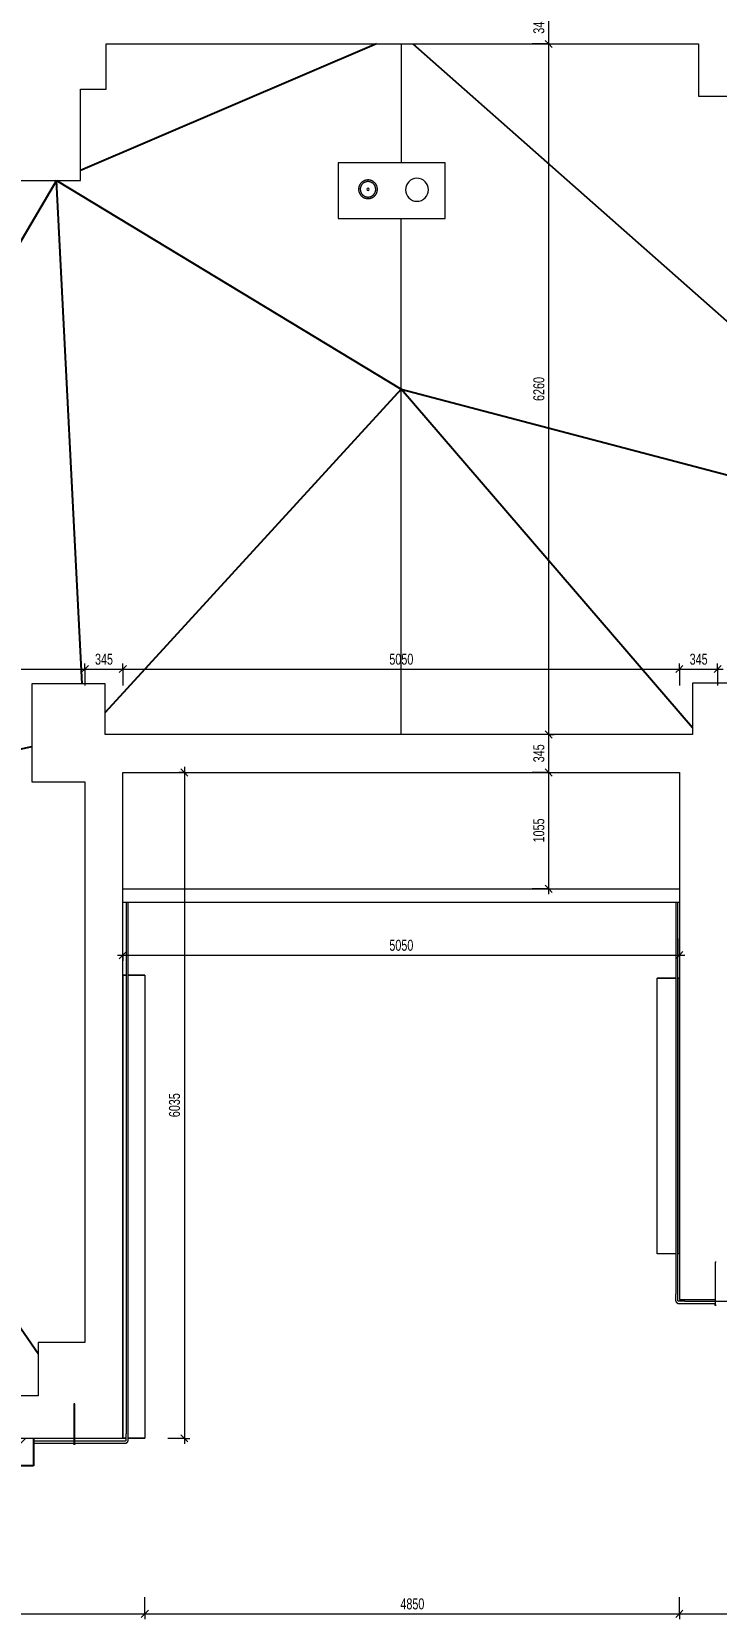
# Model space of a CAD drawing. Header units: millimetres. Extents: x 46521 to 256645, y -45352 to 20466.
# Drawn here: x 71563 to 77774, y -31867 to -17473 of the extents above; entities that cross this region are included whole.
import ezdxf

# ---------------------------------------------------------------- set-up
doc = ezdxf.new("R2010")
doc.units = ezdxf.units.MM
for name, color, linetype, lineweight in [('A-ANNO-DIMS', 211, 'Continuous', 9), ('A-ANNO-DIMS-50', 211, 'Continuous', 9), ('A-FLOR', 192, 'Continuous', 13), ('A-GLAZ', 151, 'Continuous', 13), ('A-ROOF', 132, 'Continuous', 13), ('E-POWR-CNDT', 130, 'Continuous', 13), ('E-POWR-CNTR', 130, 'Continuous', 13), ('E-POWR-DROP', 130, 'Continuous', 13), ('M-EQPM', 50, 'Continuous', 13), ('M-HVAC-CDFF', 50, 'Continuous', 13), ('Q-SPCQ', 91, 'Continuous', 13)]:
    doc.layers.add(name, color=color, linetype=linetype, lineweight=lineweight)
doc.styles.add('Arial_2', font='arial.ttf', dxfattribs={"width": 0.7, "height": 100})
doc.dimstyles.new('Vnitřní_-_průhledné', dxfattribs={"dimscale": 304.8, "dimtxt": 102.02594, "dimasz": 0.213255, "dimexe": 0.164042, "dimexo": 0.0625, "dimgap": 0.032808, "dimtad": 1, "dimdec": 0, "dimrnd": 5, "dimzin": 0, "dimdsep": 46, "dimtxsty": 'Arial_2', "dimblk1": 'OBLIQUE', "dimblk2": 'OBLIQUE', "dimsah": 1, "dimcen": 0.09, "dimdle": 0.164042, "dimazin": 0, "dimtfac": 1, "dimtdec": 4, "dimtix": 1, "dimtmove": 0, "dimatfit": 3, "dimfxl": 0.492126, "dimfxlon": 1, "dimtvp": 1, "dimtolj": 1, "dimtzin": 0, "dimarcsym": 2})

# ---------------------------------------------------------------- blocks, each defined once
blk = doc.blocks.new('OKNO_1k_nadsvetlik - OKNO_1k_nadsvetlik_1200 x 1850-1969517-STŘECHA DEMOLICE B')
at = {"layer": 'A-GLAZ'}
for p, q in [((-600, -76), (-600, -75)), ((600, -76), (-600, -76)), ((600, -75), (600, -76))]:
    blk.add_line(p, q, dxfattribs=at)
blk = doc.blocks.new('parapet_ext - parapet_ext-V25-STŘECHA DEMOLICE B')
at = {"layer": 'Q-SPCQ'}
h = blk.add_hatch(dxfattribs=at)
h.set_pattern_fill('FP_25', color=41, style=0, pattern_type=2)
h.set_pattern_definition([(45, (-71029.84, 30176.56), (-176.7767, 176.7767), [])])
h.paths.add_polyline_path([(-515, -300), (550, -300), (550, -51), (-550, -51), (-550, -300)])
at = {"layer": 'Q-SPCQ', "color": 31, "lineweight": 25}
for p, q in [((-550, -300), (-550, -51)), ((550, -51), (550, -300)), ((550, -300), (-550, -300))]:
    blk.add_line(p, q, dxfattribs=at)
blk = doc.blocks.new('DSP_něco - DSP_něco-1578081-STŘECHA DEMOLICE B')
at = {"layer": 'M-EQPM', "color": 41}
for p, q in [((-1250, -2), (-1250, 0)), ((-1250, -2), (-1250, 0)), ((-1248, 0), (-1248, -2)), ((1248, -2), (1248, 0)), ((1250, 0), (1250, -2)), ((1250, 0), (1250, -2)), ((-1250, -15), (-1250, -2)), ((-1250, -2), (1250, -2)), ((-1250, -15), (-1250, -2)), ((-1250, -2), (-1248, -2)), ((-1250, -200), (-1250, -33)), ((-1250, -200), (-1250, -33)), ((-1248, -2), (-1248, -15)), ((-1248, -33), (-1248, -200)), ((1248, -15), (1248, -2)), ((1248, -2), (1250, -2)), ((1248, -200), (1248, -33)), ((1250, -2), (1250, -15)), ((1250, -2), (1250, -15)), ((1250, -33), (1250, -200)), ((1250, -33), (1250, -200)), ((1250, -200), (-1250, -200)), ((-1250, -200), (-1248, -200)), ((1250, -200), (1248, -200))]:
    blk.add_line(p, q, dxfattribs=at)
blk = doc.blocks.new('DSP_něco - DSP_něco-1578082-STŘECHA DEMOLICE B')
at = {"layer": 'M-EQPM', "color": 41}
for p, q in [((-2100, 47), (-2100, 200)), ((-2100, 200), (2100, 200)), ((-2100, 47), (-2100, 200)), ((-2098, 200), (-2100, 200)), ((-2098, 200), (-2098, 47)), ((2098, 48), (2098, 200)), ((2098, 200), (2100, 200)), ((2100, 200), (2100, 48)), ((2100, 200), (2100, 48)), ((-2100, 2), (-2100, 29)), ((-2100, 2), (-2100, 29)), ((-2100, 0), (-2100, 2)), ((2100, 2), (-2100, 2)), ((-2100, 0), (-2100, 2)), ((-2098, 2), (-2100, 2)), ((-2098, 29), (-2098, 2)), ((-2098, 2), (-2098, 0)), ((2098, 2), (2098, 28)), ((2098, 0), (2098, 2)), ((2100, 2), (2098, 2)), ((2100, 28), (2100, 2)), ((2100, 28), (2100, 2)), ((2100, 2), (2100, 0)), ((2100, 2), (2100, 0))]:
    blk.add_line(p, q, dxfattribs=at)
blk = doc.blocks.new('Komín1 - Komín1-1879209-STŘECHA DEMOLICE B')
at = {"layer": 'M-HVAC-CDFF'}
for start, end in [(0, 180), (180, 0)]:
    blk.add_arc((0, 0), 104, start, end, dxfattribs=at)
blk = doc.blocks.new('Komín2 - Komín2-1880273-STŘECHA DEMOLICE B')
at = {"layer": 'M-HVAC-CDFF', "flags": 128}
for points in [[(85, 0), (85, 3), (85, 7), (84, 10), (84, 14), (83, 17), (83, 20), (82, 23), (81, 27), (80, 30), (78, 33), (77, 36), (75, 39), (74, 42), (72, 45), (70, 48), (68, 51), (66, 53), (64, 56), (62, 59), (59, 61), (57, 63), (54, 66), (51, 68), (49, 70), (46, 72), (43, 73), (40, 75), (37, 77), (34, 78), (31, 79), (28, 80), (24, 81), (21, 82), (18, 83), (14, 84), (11, 84), (8, 85), (4, 85), (1, 85), (-2, 85), (-6, 85), (-9, 84), (-13, 84), (-16, 83), (-19, 83), (-23, 82), (-26, 81), (-29, 80), (-32, 79), (-35, 77), (-38, 76), (-41, 74), (-44, 72), (-47, 71), (-50, 69), (-53, 67), (-55, 65), (-58, 62), (-60, 60), (-63, 57), (-65, 55), (-67, 52), (-69, 49), (-71, 47), (-73, 44), (-75, 41), (-76, 38), (-78, 35), (-79, 32), (-80, 28), (-81, 25), (-82, 22), (-83, 19), (-84, 15), (-84, 12), (-85, 9), (-85, 5), (-85, 2), (-85, 0)], [(70, 0), (70, 3), (70, 6), (69, 8), (69, 11), (69, 14), (68, 17), (67, 19), (66, 22), (66, 25), (64, 27), (63, 30), (62, 32), (61, 35), (59, 37), (58, 40), (56, 42), (54, 44), (53, 46), (51, 48), (49, 50), (47, 52), (45, 54), (42, 56), (40, 57), (38, 59), (35, 60), (33, 62), (30, 63), (28, 64), (25, 65), (23, 66), (20, 67), (17, 68), (15, 68), (12, 69), (9, 69), (6, 70), (4, 70), (1, 70), (-2, 70), (-5, 70), (-8, 70), (-10, 69), (-13, 69), (-16, 68), (-19, 67), (-21, 67), (-24, 66), (-27, 65), (-29, 64), (-32, 62), (-34, 61), (-37, 60), (-39, 58), (-41, 57), (-43, 55), (-46, 53), (-48, 51), (-50, 49), (-52, 47), (-53, 45), (-55, 43), (-57, 41), (-58, 38), (-60, 36), (-61, 34), (-63, 31), (-64, 29), (-65, 26), (-66, 23), (-67, 21), (-68, 18), (-68, 15), (-69, 13), (-69, 10), (-70, 7), (-70, 4), (-70, 2), (-70, 0)], [(-85, 0), (-85, -3), (-85, -7), (-84, -10), (-84, -14), (-83, -17), (-83, -20), (-82, -23), (-81, -27), (-80, -30), (-78, -33), (-77, -36), (-75, -39), (-74, -42), (-72, -45), (-70, -48), (-68, -51), (-66, -53), (-64, -56), (-62, -59), (-59, -61), (-57, -63), (-54, -66), (-51, -68), (-49, -70), (-46, -72), (-43, -73), (-40, -75), (-37, -77), (-34, -78), (-31, -79), (-28, -80), (-24, -81), (-21, -82), (-18, -83), (-14, -84), (-11, -84), (-8, -85), (-4, -85), (-1, -85), (2, -85), (6, -85), (9, -84), (13, -84), (16, -83), (19, -83), (23, -82), (26, -81), (29, -80), (32, -79), (35, -77), (38, -76), (41, -74), (44, -72), (47, -71), (50, -69), (53, -67), (55, -65), (58, -62), (60, -60), (63, -57), (65, -55), (67, -52), (69, -49), (71, -47), (73, -44), (75, -41), (76, -38), (78, -35), (79, -32), (80, -28), (81, -25), (82, -22), (83, -19), (84, -15), (84, -12), (85, -9), (85, -5), (85, -2), (85, 0)], [(-70, 0), (-70, -3), (-70, -6), (-69, -8), (-69, -11), (-69, -14), (-68, -17), (-67, -19), (-66, -22), (-66, -25), (-64, -27), (-63, -30), (-62, -32), (-61, -35), (-59, -37), (-58, -40), (-56, -42), (-54, -44), (-53, -46), (-51, -48), (-49, -50), (-47, -52), (-45, -54), (-42, -56), (-40, -57), (-38, -59), (-35, -60), (-33, -62), (-30, -63), (-28, -64), (-25, -65), (-23, -66), (-20, -67), (-17, -68), (-15, -68), (-12, -69), (-9, -69), (-6, -70), (-4, -70), (-1, -70), (2, -70), (5, -70), (8, -70), (10, -69), (13, -69), (16, -68), (19, -67), (21, -67), (24, -66), (27, -65), (29, -64), (32, -62), (34, -61), (37, -60), (39, -58), (41, -57), (43, -55), (46, -53), (48, -51), (50, -49), (52, -47), (53, -45), (55, -43), (57, -41), (58, -38), (60, -36), (61, -34), (63, -31), (64, -29), (65, -26), (66, -23), (67, -21), (68, -18), (68, -15), (69, -13), (69, -10), (70, -7), (70, -4), (70, -2), (70, 0)]]:
    blk.add_lwpolyline(points, dxfattribs=at)
at = {"layer": 'M-HVAC-CDFF'}
for radius, start, end in [(85, 175.5125, 180), (85, 158.0691, 161.299), (85, 137.6109, 140), (10.4, 0, 180), (10.4, 180, 0), (70, 41.3519, 50.5803), (85, 40, 42.3891), (85, 355.5125, 0), (85, 220, 222.3891), (70, 221.3519, 230.5803), (85, 317.6109, 320), (85, 338.0691, 341.299)]:
    blk.add_arc((0, 0), radius, start, end, dxfattribs=at)
blk = doc.blocks.new('DIMBLOCK2-STŘECHA DEMOLICE B')
at = {"layer": 'A-ANNO-DIMS-50'}
for p, q in [((53836, -23252), (53836, -23102)), ((53836, -23252), (72045, -23252)), ((53836, -23252), (53836, -23302)), ((72045, -23252), (72045, -23202)), ((72045, -23252), (72045, -23402))]:
    blk.add_line(p, q, dxfattribs=at)
at = {"layer": 'A-ANNO-DIMS-50', "lineweight": 18}
for p, q in [((53836, -23252), (53804, -23284)), ((53836, -23252), (53869, -23219)), ((72045, -23252), (72012, -23284)), ((72045, -23252), (72077, -23219))]:
    blk.add_line(p, q, dxfattribs=at)
at = {"layer": 'A-ANNO-DIMS-50', "color": 0, "insert": (62807, -23112), "char_height": 100, "width": 320.2, "attachment_point": 1, "line_spacing_factor": 0.941778, "style": 'Arial_2'}
blk.add_mtext('18210', dxfattribs=at)
blk = doc.blocks.new('_Oblique')
at = {"color": 0, "linetype": 'ByBlock', "lineweight": -2}
blk.add_line((-0.5, -0.5), (0.5, 0.5), dxfattribs=at)
blk = doc.blocks.new('DIMBLOCK3-STŘECHA DEMOLICE B')
at = {"layer": 'A-ANNO-DIMS-50', "lineweight": 18}
for p, q in [((72045, -23252), (72012, -23284)), ((72045, -23252), (72077, -23219)), ((72390, -23252), (72357, -23284)), ((72390, -23252), (72422, -23219))]:
    blk.add_line(p, q, dxfattribs=at)
at = {"layer": 'A-ANNO-DIMS-50'}
for p, q in [((72045, -23252), (72045, -23202)), ((72045, -23252), (72390, -23252)), ((72045, -23252), (72045, -23402)), ((72390, -23252), (72390, -23202)), ((72390, -23252), (72390, -23402))]:
    blk.add_line(p, q, dxfattribs=at)
at = {"layer": 'A-ANNO-DIMS-50', "color": 0, "insert": (72137, -23112), "char_height": 100, "width": 192.12, "attachment_point": 1, "line_spacing_factor": 0.941778, "style": 'Arial_2'}
blk.add_mtext('345', dxfattribs=at)
blk = doc.blocks.new('DIMBLOCK4-STŘECHA DEMOLICE B')
at = {"layer": 'A-ANNO-DIMS-50', "lineweight": 18}
for p, q in [((72390, -23252), (72357, -23284)), ((72390, -23252), (72422, -23219)), ((77440, -23252), (77407, -23284)), ((77440, -23252), (77472, -23219))]:
    blk.add_line(p, q, dxfattribs=at)
at = {"layer": 'A-ANNO-DIMS-50'}
for p, q in [((72390, -23252), (72390, -23202)), ((72390, -23252), (77440, -23252)), ((72390, -23252), (72390, -23402)), ((77440, -23252), (77440, -23202)), ((77440, -23252), (77440, -23402))]:
    blk.add_line(p, q, dxfattribs=at)
at = {"layer": 'A-ANNO-DIMS-50', "color": 0, "insert": (74808, -23112), "char_height": 100, "width": 256.16, "attachment_point": 1, "line_spacing_factor": 0.941778, "style": 'Arial_2'}
blk.add_mtext('5050', dxfattribs=at)
blk = doc.blocks.new('DIMBLOCK5-STŘECHA DEMOLICE B')
at = {"layer": 'A-ANNO-DIMS-50', "lineweight": 18}
for p, q in [((77440, -23252), (77407, -23284)), ((77440, -23252), (77472, -23219)), ((77787, -23252), (77755, -23284)), ((77787, -23252), (77820, -23219))]:
    blk.add_line(p, q, dxfattribs=at)
at = {"layer": 'A-ANNO-DIMS-50'}
for p, q in [((77440, -23252), (77440, -23202)), ((77440, -23252), (77837, -23252)), ((77440, -23252), (77440, -23402)), ((77787, -23252), (77787, -23202)), ((77787, -23252), (77787, -23402))]:
    blk.add_line(p, q, dxfattribs=at)
at = {"layer": 'A-ANNO-DIMS-50', "color": 0, "insert": (77533, -23112), "char_height": 100, "width": 192.12, "attachment_point": 1, "line_spacing_factor": 0.941778, "style": 'Arial_2'}
blk.add_mtext('345', dxfattribs=at)
blk = doc.blocks.new('DIMBLOCK12-STŘECHA DEMOLICE B')
at = {"layer": 'A-ANNO-DIMS-50', "lineweight": 18}
for p, q in [((76254, -24189), (76221, -24157)), ((76254, -24189), (76286, -24222)), ((76254, -25244), (76221, -25212)), ((76254, -25244), (76286, -25277))]:
    blk.add_line(p, q, dxfattribs=at)
at = {"layer": 'A-ANNO-DIMS-50'}
for p, q in [((76254, -24189), (76104, -24189)), ((76254, -25294), (76254, -24189)), ((76254, -24189), (76304, -24189)), ((76254, -25244), (76104, -25244)), ((76254, -25244), (76304, -25244))]:
    blk.add_line(p, q, dxfattribs=at)
at = {"layer": 'A-ANNO-DIMS-50', "color": 0, "insert": (76114, -24824), "char_height": 100, "width": 256.16, "attachment_point": 1, "rotation": 90, "line_spacing_factor": 0.941778, "style": 'Arial_2'}
blk.add_mtext('1055', dxfattribs=at)
blk = doc.blocks.new('DIMBLOCK13-STŘECHA DEMOLICE B')
at = {"layer": 'A-ANNO-DIMS-50'}
for p, q in [((76254, -23844), (76104, -23844)), ((76254, -24189), (76254, -23844)), ((76254, -23844), (76304, -23844)), ((76254, -24189), (76104, -24189)), ((76254, -24189), (76304, -24189))]:
    blk.add_line(p, q, dxfattribs=at)
at = {"layer": 'A-ANNO-DIMS-50', "lineweight": 18}
for p, q in [((76254, -23844), (76221, -23812)), ((76254, -23844), (76286, -23877)), ((76254, -24189), (76221, -24157)), ((76254, -24189), (76286, -24222))]:
    blk.add_line(p, q, dxfattribs=at)
at = {"layer": 'A-ANNO-DIMS-50', "color": 0, "insert": (76114, -24097), "char_height": 100, "width": 192.12, "attachment_point": 1, "rotation": 90, "line_spacing_factor": 0.941778, "style": 'Arial_2'}
blk.add_mtext('345', dxfattribs=at)
blk = doc.blocks.new('DIMBLOCK14-STŘECHA DEMOLICE B')
at = {"layer": 'A-ANNO-DIMS-50', "lineweight": 18}
for p, q in [((76254, -17583), (76221, -17551)), ((76254, -17583), (76286, -17616)), ((76254, -23844), (76221, -23812)), ((76254, -23844), (76286, -23877))]:
    blk.add_line(p, q, dxfattribs=at)
at = {"layer": 'A-ANNO-DIMS-50'}
for p, q in [((76254, -17583), (76104, -17583)), ((76254, -23844), (76254, -17583)), ((76254, -17583), (76304, -17583)), ((76254, -23844), (76104, -23844)), ((76254, -23844), (76304, -23844))]:
    blk.add_line(p, q, dxfattribs=at)
at = {"layer": 'A-ANNO-DIMS-50', "color": 0, "insert": (76114, -20821), "char_height": 100, "width": 256.16, "attachment_point": 1, "rotation": 90, "line_spacing_factor": 0.941778, "style": 'Arial_2'}
blk.add_mtext('6260', dxfattribs=at)
blk = doc.blocks.new('DIMBLOCK15-STŘECHA DEMOLICE B')
at = {"layer": 'A-ANNO-DIMS-50'}
for p, q in [((76254, -17238), (76104, -17238)), ((76254, -17583), (76254, -17188)), ((76254, -17238), (76304, -17238)), ((76254, -17583), (76104, -17583)), ((76254, -17583), (76304, -17583))]:
    blk.add_line(p, q, dxfattribs=at)
at = {"layer": 'A-ANNO-DIMS-50', "lineweight": 18}
for p, q in [((76254, -17238), (76221, -17206)), ((76254, -17238), (76286, -17271)), ((76254, -17583), (76221, -17551)), ((76254, -17583), (76286, -17616))]:
    blk.add_line(p, q, dxfattribs=at)
at = {"layer": 'A-ANNO-DIMS-50', "color": 0, "insert": (76114, -17491), "char_height": 100, "width": 192.12, "attachment_point": 1, "rotation": 90, "line_spacing_factor": 0.941778, "style": 'Arial_2'}
blk.add_mtext('345', dxfattribs=at)
blk = doc.blocks.new('DIMBLOCK28-STŘECHA DEMOLICE B')
at = {"layer": 'A-ANNO-DIMS-50'}
for p, q in [((53491, -31817), (53491, -31667)), ((72590, -31817), (72590, -31667)), ((53441, -31817), (72590, -31817)), ((53491, -31817), (53491, -31867)), ((72590, -31817), (72590, -31867))]:
    blk.add_line(p, q, dxfattribs=at)
at = {"layer": 'A-ANNO-DIMS-50', "lineweight": 18}
for p, q in [((53491, -31817), (53524, -31785)), ((72590, -31817), (72622, -31785)), ((53491, -31817), (53459, -31850)), ((72590, -31817), (72557, -31850))]:
    blk.add_line(p, q, dxfattribs=at)
at = {"layer": 'A-ANNO-DIMS-50', "color": 0, "insert": (62907, -31678), "char_height": 100, "width": 320.2, "attachment_point": 1, "line_spacing_factor": 0.941778, "style": 'Arial_2'}
blk.add_mtext('19100', dxfattribs=at)
blk = doc.blocks.new('DIMBLOCK29-STŘECHA DEMOLICE B')
at = {"layer": 'A-ANNO-DIMS-50'}
for p, q in [((72590, -31817), (72590, -31667)), ((77440, -31817), (77440, -31667)), ((72590, -31817), (77440, -31817)), ((72590, -31817), (72590, -31867)), ((77440, -31817), (77440, -31867))]:
    blk.add_line(p, q, dxfattribs=at)
at = {"layer": 'A-ANNO-DIMS-50', "lineweight": 18}
for p, q in [((72590, -31817), (72622, -31785)), ((77440, -31817), (77472, -31785)), ((72590, -31817), (72557, -31850)), ((77440, -31817), (77407, -31850))]:
    blk.add_line(p, q, dxfattribs=at)
at = {"layer": 'A-ANNO-DIMS-50', "color": 0, "insert": (74908, -31678), "char_height": 100, "width": 256.16, "attachment_point": 1, "line_spacing_factor": 0.941778, "style": 'Arial_2'}
blk.add_mtext('4850', dxfattribs=at)
blk = doc.blocks.new('DIMBLOCK30-STŘECHA DEMOLICE B')
at = {"layer": 'A-ANNO-DIMS-50'}
for p, q in [((77440, -31817), (77440, -31667)), ((96390, -31817), (96390, -31667)), ((77440, -31817), (96440, -31817)), ((77440, -31817), (77440, -31867)), ((96390, -31817), (96390, -31867))]:
    blk.add_line(p, q, dxfattribs=at)
at = {"layer": 'A-ANNO-DIMS-50', "lineweight": 18}
for p, q in [((77440, -31817), (77472, -31785)), ((96390, -31817), (96422, -31785)), ((77440, -31817), (77407, -31850)), ((96390, -31817), (96357, -31850))]:
    blk.add_line(p, q, dxfattribs=at)
at = {"layer": 'A-ANNO-DIMS-50', "color": 0, "insert": (86781, -31678), "char_height": 100, "width": 320.2, "attachment_point": 1, "line_spacing_factor": 0.941778, "style": 'Arial_2'}
blk.add_mtext('18950', dxfattribs=at)
blk = doc.blocks.new('DIMBLOCK31-STŘECHA DEMOLICE B')
at = {"layer": 'A-ANNO-DIMS-50', "lineweight": 18}
for p, q in [((72948, -24189), (72915, -24157)), ((72948, -24189), (72980, -24222)), ((72948, -30227), (72915, -30194)), ((72948, -30227), (72980, -30259))]:
    blk.add_line(p, q, dxfattribs=at)
at = {"layer": 'A-ANNO-DIMS-50'}
for p, q in [((72948, -24139), (72948, -30277)), ((72948, -24189), (72898, -24189)), ((72948, -24189), (73098, -24189)), ((72948, -30227), (72798, -30227)), ((72948, -30227), (72998, -30227))]:
    blk.add_line(p, q, dxfattribs=at)
at = {"layer": 'A-ANNO-DIMS-50', "color": 0, "insert": (72808, -27315), "char_height": 100, "width": 256.16, "attachment_point": 1, "rotation": 90, "line_spacing_factor": 0.941778, "style": 'Arial_2'}
blk.add_mtext('6035', dxfattribs=at)
blk = doc.blocks.new('DIMBLOCK32-STŘECHA DEMOLICE B')
at = {"layer": 'A-ANNO-DIMS-50'}
for p, q in [((72390, -25846), (72390, -25696)), ((77440, -25846), (77440, -25696)), ((72340, -25846), (77490, -25846)), ((72390, -25846), (72390, -25896)), ((77440, -25846), (77440, -25896))]:
    blk.add_line(p, q, dxfattribs=at)
at = {"layer": 'A-ANNO-DIMS-50', "lineweight": 18}
for p, q in [((72390, -25846), (72357, -25879)), ((72390, -25846), (72422, -25814)), ((77440, -25846), (77407, -25879)), ((77440, -25846), (77472, -25814))]:
    blk.add_line(p, q, dxfattribs=at)
at = {"layer": 'A-ANNO-DIMS-50', "color": 0, "insert": (74808, -25706), "char_height": 100, "width": 256.16, "attachment_point": 1, "line_spacing_factor": 0.941778, "style": 'Arial_2'}
blk.add_mtext('5050', dxfattribs=at)

msp = doc.modelspace()

# ---------------------------------------------------------------- hatches: boundary and pattern name
at = {"layer": 'E-POWR-DROP'}
for points in [[(77769.6, -29020.4), (77770.9, -29020.3), (77774, -29017.9), (77774.5, -29014.1), (77772.1, -29011.1), (77768.3, -29010.6), (77766.1, -29011.9), (77764.6, -29015.4), (77766.1, -29019), (77768.3, -29020.3)], [(71949.6, -30281.7), (71950.9, -30281.5), (71954, -30279.2), (71954.5, -30275.4), (71952.1, -30272.4), (71948.3, -30271.9), (71946.1, -30273.2), (71944.6, -30276.7), (71946.1, -30280.3), (71948.3, -30281.5)]]:
    msp.add_hatch(color=41, dxfattribs=at).paths.add_polyline_path(points)

# ---------------------------------------------------------------- linework, layer by layer
at = {"layer": 'A-FLOR'}
for p, q in [((72389.6, -25244.3), (77439.6, -25244.3)), ((72389.6, -25364.3), (77439.6, -25364.3))]:
    msp.add_line(p, q, dxfattribs=at)
at = {"layer": 'A-ROOF', "lineweight": 25}
for p, q in [((74692.1, -17583.3), (72004.8, -18730.4)), ((75022.2, -17583.3), (80114.3, -22079.4)), ((71787.4, -18823.2), (68328, -24686.9)), ((71787.4, -18823.2), (74914.6, -20713.8)), ((72021.1, -23384.3), (71787.4, -18823.2)), ((74914.6, -20713.8), (72227.7, -23644.5)), ((77557.7, -23786), (74914.6, -20713.8)), ((74914.6, -20713.8), (80114.3, -22079.4)), ((68328, -24686.9), (71562.7, -23953.5)), ((71620.5, -29461.6), (68328, -24686.9))]:
    msp.add_line(p, q, dxfattribs=at)
at = {"layer": 'A-ROOF', "color": 41}
for p, q in [((72239.6, -17992.6), (72239.6, -17583.3)), ((72239.6, -17583.3), (77612, -17583.3)), ((77612, -17583.3), (77612, -18057.6)), ((72004.8, -18823.2), (72004.8, -17992.6)), ((72004.8, -17992.6), (72239.6, -17992.6)), ((77612, -18057.6), (78232, -18057.6)), ((66201.2, -18823.2), (72004.8, -18823.2)), ((72227.7, -23384.3), (71562.7, -23384.3)), ((71562.7, -23384.3), (71562.7, -24274.3)), ((72227.7, -23844.3), (72227.7, -23384.3)), ((78222.7, -23379.3), (77557.7, -23379.3)), ((77557.7, -23379.3), (77557.7, -23844.3)), ((77557.7, -23844.3), (72227.7, -23844.3)), ((71562.7, -24274.3), (72044.6, -24274.3)), ((72044.6, -24274.3), (72044.6, -29358.9)), ((72389.6, -30226.6), (72389.6, -24189.3)), ((72389.6, -24189.3), (77439.6, -24189.3)), ((77439.6, -24189.3), (77439.6, -28969.3)), ((77439.6, -28969.3), (77764.7, -28969.3)), ((72044.6, -29358.9), (71620.5, -29358.9)), ((71620.5, -29358.9), (71620.5, -29841.6)), ((71620.5, -29841.6), (66249.1, -29841.6)), ((53491.4, -30226.6), (71944.6, -30226.6)), ((71954.6, -30226.6), (72389.6, -30226.6))]:
    msp.add_line(p, q, dxfattribs=at)
at = {"layer": 'A-ROOF'}
for p, q in [((74914.6, -17583.3), (74914.6, -18662)), ((75313.1, -18662), (74344.2, -18662)), ((74344.2, -18662), (74344.2, -19166.9)), ((75313.1, -19166.9), (75313.1, -18662)), ((74344.2, -19166.9), (75313.1, -19166.9)), ((74914.6, -23844.3), (74914.6, -19166.9))]:
    msp.add_line(p, q, dxfattribs=at)
at = {"layer": 'E-POWR-CNDT'}
for p, q in [((72419, -25364.3), (72419, -30187.2)), ((72436.9, -30187.2), (72436.9, -25364.3)), ((77406.5, -25364.3), (77406.5, -28919.5)), ((77424.4, -28919.5), (77424.4, -25364.3)), ((77405.4, -28919.5), (77405.4, -28974.3)), ((77425.5, -28974.3), (77425.5, -28919.5)), ((77490.3, -28984.3), (77435.4, -28984.3)), ((77435.4, -29004.3), (77490.3, -29004.3)), ((77764.9, -28985.3), (77490.3, -28985.3)), ((77490.3, -29003.2), (77765, -29003.2)), ((78249.6, -28985.3), (77774.1, -28985.3)), ((72417.9, -30187.2), (72417.9, -30242.1)), ((72438, -30242.1), (72438, -30187.2)), ((71944.8, -30253.1), (71579.8, -30253.1)), ((71579.8, -30271), (71945.5, -30271)), ((72353.1, -30253.1), (71953.9, -30253.1)), ((71954.4, -30271), (72353.1, -30271)), ((72407.9, -30252), (72353.1, -30252)), ((72353.1, -30272.1), (72407.9, -30272.1))]:
    msp.add_line(p, q, dxfattribs=at)
at = {"layer": 'E-POWR-CNDT', "color": 41}
for p, q in [((77764.6, -28629.7), (77764.6, -28932.9)), ((77774.6, -28629.7), (77764.6, -28629.7)), ((77764.6, -28932.9), (77764.6, -28965.4)), ((71944.6, -29915.2), (71944.6, -30194.2)), ((71954.6, -29915.2), (71944.6, -29915.2)), ((71954.6, -30194.2), (71954.6, -29915.2)), ((71944.6, -30194.2), (71944.6, -30226.7)), ((71954.6, -30226.7), (71954.6, -30194.2))]:
    msp.add_line(p, q, dxfattribs=at)
at = {"layer": 'E-POWR-CNDT', "flags": 128}
for points in [[(77405.4, -28974.3), (77405.4, -28975.5), (77405.5, -28976.7), (77405.6, -28977.9), (77405.8, -28979.1), (77406, -28980.2), (77406.3, -28981.4), (77406.6, -28982.6), (77406.9, -28983.7), (77407.3, -28984.9), (77407.8, -28986), (77408.3, -28987.1), (77408.8, -28988.1), (77409.4, -28989.2), (77410, -28990.2), (77410.7, -28991.2), (77411.4, -28992.2), (77412.1, -28993.2), (77412.9, -28994.1), (77413.7, -28995), (77414.5, -28995.8), (77415.4, -28996.6), (77416.3, -28997.4), (77417.3, -28998.2), (77418.2, -28998.9), (77419.2, -28999.5), (77420.2, -29000.2), (77421.3, -29000.8), (77422.4, -29001.3), (77423.4, -29001.8), (77424.6, -29002.3), (77425.7, -29002.7), (77426.8, -29003), (77428, -29003.4), (77429.2, -29003.6), (77430.3, -29003.9), (77431.5, -29004), (77432.7, -29004.2), (77433.9, -29004.3), (77435.1, -29004.3), (77435.4, -29004.3)], [(77435.4, -28984.3), (77435, -28984.3), (77434.6, -28984.2), (77434.2, -28984.2), (77433.8, -28984.1), (77433.5, -28984.1), (77433.1, -28984), (77432.7, -28983.9), (77432.3, -28983.8), (77431.9, -28983.6), (77431.6, -28983.5), (77431.2, -28983.3), (77430.8, -28983.1), (77430.5, -28982.9), (77430.1, -28982.7), (77429.8, -28982.5), (77429.5, -28982.3), (77429.2, -28982), (77428.9, -28981.8), (77428.6, -28981.5), (77428.3, -28981.2), (77428, -28980.9), (77427.7, -28980.6), (77427.5, -28980.3), (77427.3, -28980), (77427, -28979.7), (77426.8, -28979.3), (77426.6, -28979), (77426.5, -28978.6), (77426.3, -28978.3), (77426.1, -28977.9), (77426, -28977.5), (77425.9, -28977.1), (77425.8, -28976.8), (77425.7, -28976.4), (77425.6, -28976), (77425.5, -28975.6), (77425.5, -28975.2), (77425.5, -28974.8), (77425.5, -28974.4), (77425.5, -28974.3)], [(72417.9, -30242.1), (72417.9, -30242.5), (72417.9, -30242.9), (72417.8, -30243.3), (72417.8, -30243.7), (72417.7, -30244), (72417.6, -30244.4), (72417.5, -30244.8), (72417.4, -30245.2), (72417.3, -30245.6), (72417.1, -30245.9), (72417, -30246.3), (72416.8, -30246.7), (72416.6, -30247), (72416.4, -30247.4), (72416.2, -30247.7), (72415.9, -30248), (72415.7, -30248.3), (72415.4, -30248.6), (72415.2, -30248.9), (72414.9, -30249.2), (72414.6, -30249.5), (72414.3, -30249.8), (72414, -30250), (72413.7, -30250.2), (72413.3, -30250.5), (72413, -30250.7), (72412.6, -30250.9), (72412.3, -30251), (72411.9, -30251.2), (72411.6, -30251.4), (72411.2, -30251.5), (72410.8, -30251.6), (72410.4, -30251.7), (72410, -30251.8), (72409.6, -30251.9), (72409.2, -30252), (72408.8, -30252), (72408.4, -30252), (72408, -30252), (72407.9, -30252)], [(72407.9, -30272.1), (72409.1, -30272.1), (72410.3, -30272), (72411.5, -30271.9), (72412.7, -30271.7), (72413.9, -30271.5), (72415.1, -30271.2), (72416.2, -30270.9), (72417.4, -30270.6), (72418.5, -30270.2), (72419.6, -30269.7), (72420.7, -30269.2), (72421.8, -30268.7), (72422.9, -30268.1), (72423.9, -30267.5), (72424.9, -30266.8), (72425.9, -30266.1), (72426.8, -30265.4), (72427.7, -30264.6), (72428.6, -30263.8), (72429.5, -30263), (72430.3, -30262.1), (72431.1, -30261.2), (72431.8, -30260.2), (72432.5, -30259.3), (72433.2, -30258.3), (72433.8, -30257.3), (72434.4, -30256.2), (72435, -30255.1), (72435.5, -30254.1), (72435.9, -30252.9), (72436.3, -30251.8), (72436.7, -30250.7), (72437, -30249.5), (72437.3, -30248.3), (72437.5, -30247.2), (72437.7, -30246), (72437.8, -30244.8), (72437.9, -30243.6), (72438, -30242.4), (72438, -30242.1)]]:
    msp.add_lwpolyline(points, dxfattribs=at)
at = {"layer": 'E-POWR-CNDT', "color": 41, "flags": 128}
for points in [[(77764.6, -28965.4), (77764.6, -28967.4), (77764.6, -28969.4), (77764.6, -28971.4), (77764.6, -28973.4), (77764.6, -28975.4), (77764.6, -28977.3), (77764.6, -28979.3), (77764.6, -28981.2), (77764.6, -28983.1), (77764.6, -28984.9), (77764.6, -28986.7), (77764.6, -28988.5), (77764.6, -28990.3), (77764.6, -28992), (77764.6, -28993.7), (77764.6, -28995.3), (77764.6, -28996.9), (77764.6, -28998.4), (77764.6, -28999.9), (77764.6, -29001.3), (77764.6, -29002.7), (77764.6, -29004), (77764.6, -29005.2), (77764.6, -29006.4), (77764.6, -29007.5), (77764.6, -29008.6), (77764.6, -29009.5), (77764.6, -29010.4), (77764.6, -29011.3), (77764.6, -29012), (77764.6, -29012.7), (77764.6, -29013.3), (77764.6, -29013.9), (77764.6, -29014.3), (77764.6, -29014.7), (77764.6, -29015), (77764.6, -29015.2)], [(71944.6, -30226.7), (71944.6, -30228.7), (71944.6, -30230.7), (71944.6, -30232.7), (71944.6, -30234.7), (71944.6, -30236.7), (71944.6, -30238.6), (71944.6, -30240.5), (71944.6, -30242.4), (71944.6, -30244.3), (71944.6, -30246.2), (71944.6, -30248), (71944.6, -30249.8), (71944.6, -30251.6), (71944.6, -30253.3), (71944.6, -30255), (71944.6, -30256.6), (71944.6, -30258.2), (71944.6, -30259.7), (71944.6, -30261.2), (71944.6, -30262.6), (71944.6, -30264), (71944.6, -30265.3), (71944.6, -30266.5), (71944.6, -30267.7), (71944.6, -30268.8), (71944.6, -30269.8), (71944.6, -30270.8), (71944.6, -30271.7), (71944.6, -30272.6), (71944.6, -30273.3), (71944.6, -30274), (71944.6, -30274.6), (71944.6, -30275.2), (71944.6, -30275.6), (71944.6, -30276), (71944.6, -30276.3), (71944.6, -30276.5)], [(71954.6, -30275.3), (71954.6, -30274.8), (71954.6, -30274.2), (71954.6, -30273.5), (71954.6, -30272.8), (71954.6, -30272), (71954.6, -30271.1), (71954.6, -30270.1), (71954.6, -30269.1), (71954.6, -30268), (71954.6, -30266.8), (71954.6, -30265.6), (71954.6, -30264.3), (71954.6, -30263), (71954.6, -30261.6), (71954.6, -30260.1), (71954.6, -30258.6), (71954.6, -30257), (71954.6, -30255.4), (71954.6, -30253.7), (71954.6, -30252), (71954.6, -30250.3), (71954.6, -30248.5), (71954.6, -30246.7), (71954.6, -30244.8), (71954.6, -30243), (71954.6, -30241.1), (71954.6, -30239.1), (71954.6, -30237.2), (71954.6, -30235.2), (71954.6, -30233.2), (71954.6, -30231.3), (71954.6, -30229.3), (71954.6, -30227.3), (71954.6, -30226.7)]]:
    msp.add_lwpolyline(points, dxfattribs=at)
at = {"layer": 'E-POWR-CNTR', "color": 41}
for p, q in [((77759.6, -29015.4), (77764.6, -29015.4)), ((77769.6, -29025.4), (77769.6, -29020.4)), ((71939.6, -30276.7), (71944.6, -30276.7)), ((71949.6, -30286.7), (71949.6, -30281.7)), ((71954.6, -30276.7), (71959.6, -30276.7))]:
    msp.add_line(p, q, dxfattribs=at)

# ---------------------------------------------------------------- block references
at = {"layer": 'A-GLAZ'}
msp.add_blockref('OKNO_1k_nadsvetlik - OKNO_1k_nadsvetlik_1200 x 1850-1969517-STŘECHA DEMOLICE B', (71029.8, -30151.6), dxfattribs=at)
at = {"layer": 'M-EQPM', "color": 41}
for name, p, rotation in [('DSP_něco - DSP_něco-1578082-STŘECHA DEMOLICE B', (72389.6, -28126.6), 270.0000000000002), ('DSP_něco - DSP_něco-1578081-STŘECHA DEMOLICE B', (77439.6, -27303.3), 269.9999999999997)]:
    msp.add_blockref(name, p, dxfattribs=dict(at, rotation=rotation))
at = {"layer": 'M-HVAC-CDFF'}
for name, p in [('Komín2 - Komín2-1880273-STŘECHA DEMOLICE B', (74614.4, -18901.4)), ('Komín1 - Komín1-1879209-STŘECHA DEMOLICE B', (75058.2, -18905.9))]:
    msp.add_blockref(name, p, dxfattribs=at)
at = {"layer": 'Q-SPCQ', "color": 31, "lineweight": 25}
msp.add_blockref('parapet_ext - parapet_ext-V25-STŘECHA DEMOLICE B', (71029.8, -30176.6), dxfattribs=at)

# ---------------------------------------------------------------- dimensions: what is measured, and where the dimension line sits
at = {"layer": 'A-ANNO-DIMS'}
for base, p1, p2, override, picture, middle in [((76253.7, -17238.3), (76103.7, -17583.3), (76103.7, -17238.3), {"dimpost": '<>', "dimfxl": 345}, 'DIMBLOCK15-STŘECHA DEMOLICE B', (76192.6, -17410.8)), ((76253.7, -17583.3), (76103.7, -23844.3), (76103.7, -17583.3), {"dimpost": '<>', "dimfxl": 6260.939189}, 'DIMBLOCK14-STŘECHA DEMOLICE B', (76192.6, -20713.8)), ((76253.7, -23844.3), (76103.7, -24189.3), (76103.7, -23844.3), {"dimpost": '<>', "dimfxl": 345}, 'DIMBLOCK13-STŘECHA DEMOLICE B', (76192.6, -24016.8)), ((72947.9, -30226.6), (73097.9, -24189.3), (72797.9, -30226.6), {"dimpost": '<>', "dimfxl": 6044.728802}, 'DIMBLOCK31-STŘECHA DEMOLICE B', (72886.8, -27207.9)), ((76253.7, -24189.3), (76103.7, -25244.3), (76103.7, -24189.3), {"dimpost": '<>', "dimfxl": 1055}, 'DIMBLOCK12-STŘECHA DEMOLICE B', (76192.6, -24716.8))]:
    dim = msp.add_linear_dim(base=base, p1=p1, p2=p2, angle=90, dimstyle='Vnitřní_-_průhledné', override=override, dxfattribs=at)
    dim.commit()
    dim.dimension.update_dxf_attribs({"geometry": picture, "text_midpoint": middle})
for base, p1, p2, override, picture, middle in [((72044.6, -23251.8), (53836.4, -23101.8), (72044.6, -23401.8), {"dimpost": '<>', "dimfxl": 18210.719301}, 'DIMBLOCK2-STŘECHA DEMOLICE B', (62940.5, -23190.8)), ((72389.6, -23251.8), (72044.6, -23401.8), (72389.6, -23401.8), {"dimpost": '<>', "dimfxl": 345}, 'DIMBLOCK3-STŘECHA DEMOLICE B', (72217.1, -23190.7)), ((77439.6, -23251.8), (72389.6, -23401.8), (77439.6, -23401.8), {"dimpost": '<>', "dimfxl": 5050}, 'DIMBLOCK4-STŘECHA DEMOLICE B', (74914.6, -23190.8)), ((77787.124, -23251.8181), (77439.6257, -23401.8181), (77787.124, -23401.8181), {"dimpost": '<>', "dimfxl": 347.498331}, 'DIMBLOCK5-STŘECHA DEMOLICE B', (77613.3749, -23190.7267)), ((77439.6, -25846.1), (72389.6, -25696.1), (77439.6, -25696.1), {"dimpost": '<>', "dimfxl": 5050}, 'DIMBLOCK32-STŘECHA DEMOLICE B', (74914.6, -25785)), ((72589.6, -31817.3), (53491.4, -31667.3), (72589.6, -31667.3), {"dimpost": '<>', "dimfxl": 19098.248061}, 'DIMBLOCK28-STŘECHA DEMOLICE B', (63040.5, -31756.3)), ((77439.6, -31817.3), (72589.6, -31667.3), (77439.6, -31667.3), {"dimpost": '<>', "dimfxl": 4850}, 'DIMBLOCK29-STŘECHA DEMOLICE B', (75014.6, -31756.3)), ((96389.6, -31817.3), (77439.6, -31667.3), (96389.6, -31667.3), {"dimpost": '<>', "dimfxl": 18950}, 'DIMBLOCK30-STŘECHA DEMOLICE B', (86914.6, -31756.3))]:
    dim = msp.add_linear_dim(base=base, p1=p1, p2=p2, dimstyle='Vnitřní_-_průhledné', override=override, dxfattribs=at)
    dim.commit()
    dim.dimension.update_dxf_attribs({"geometry": picture, "text_midpoint": middle})

doc.saveas('drawing.dxf')
